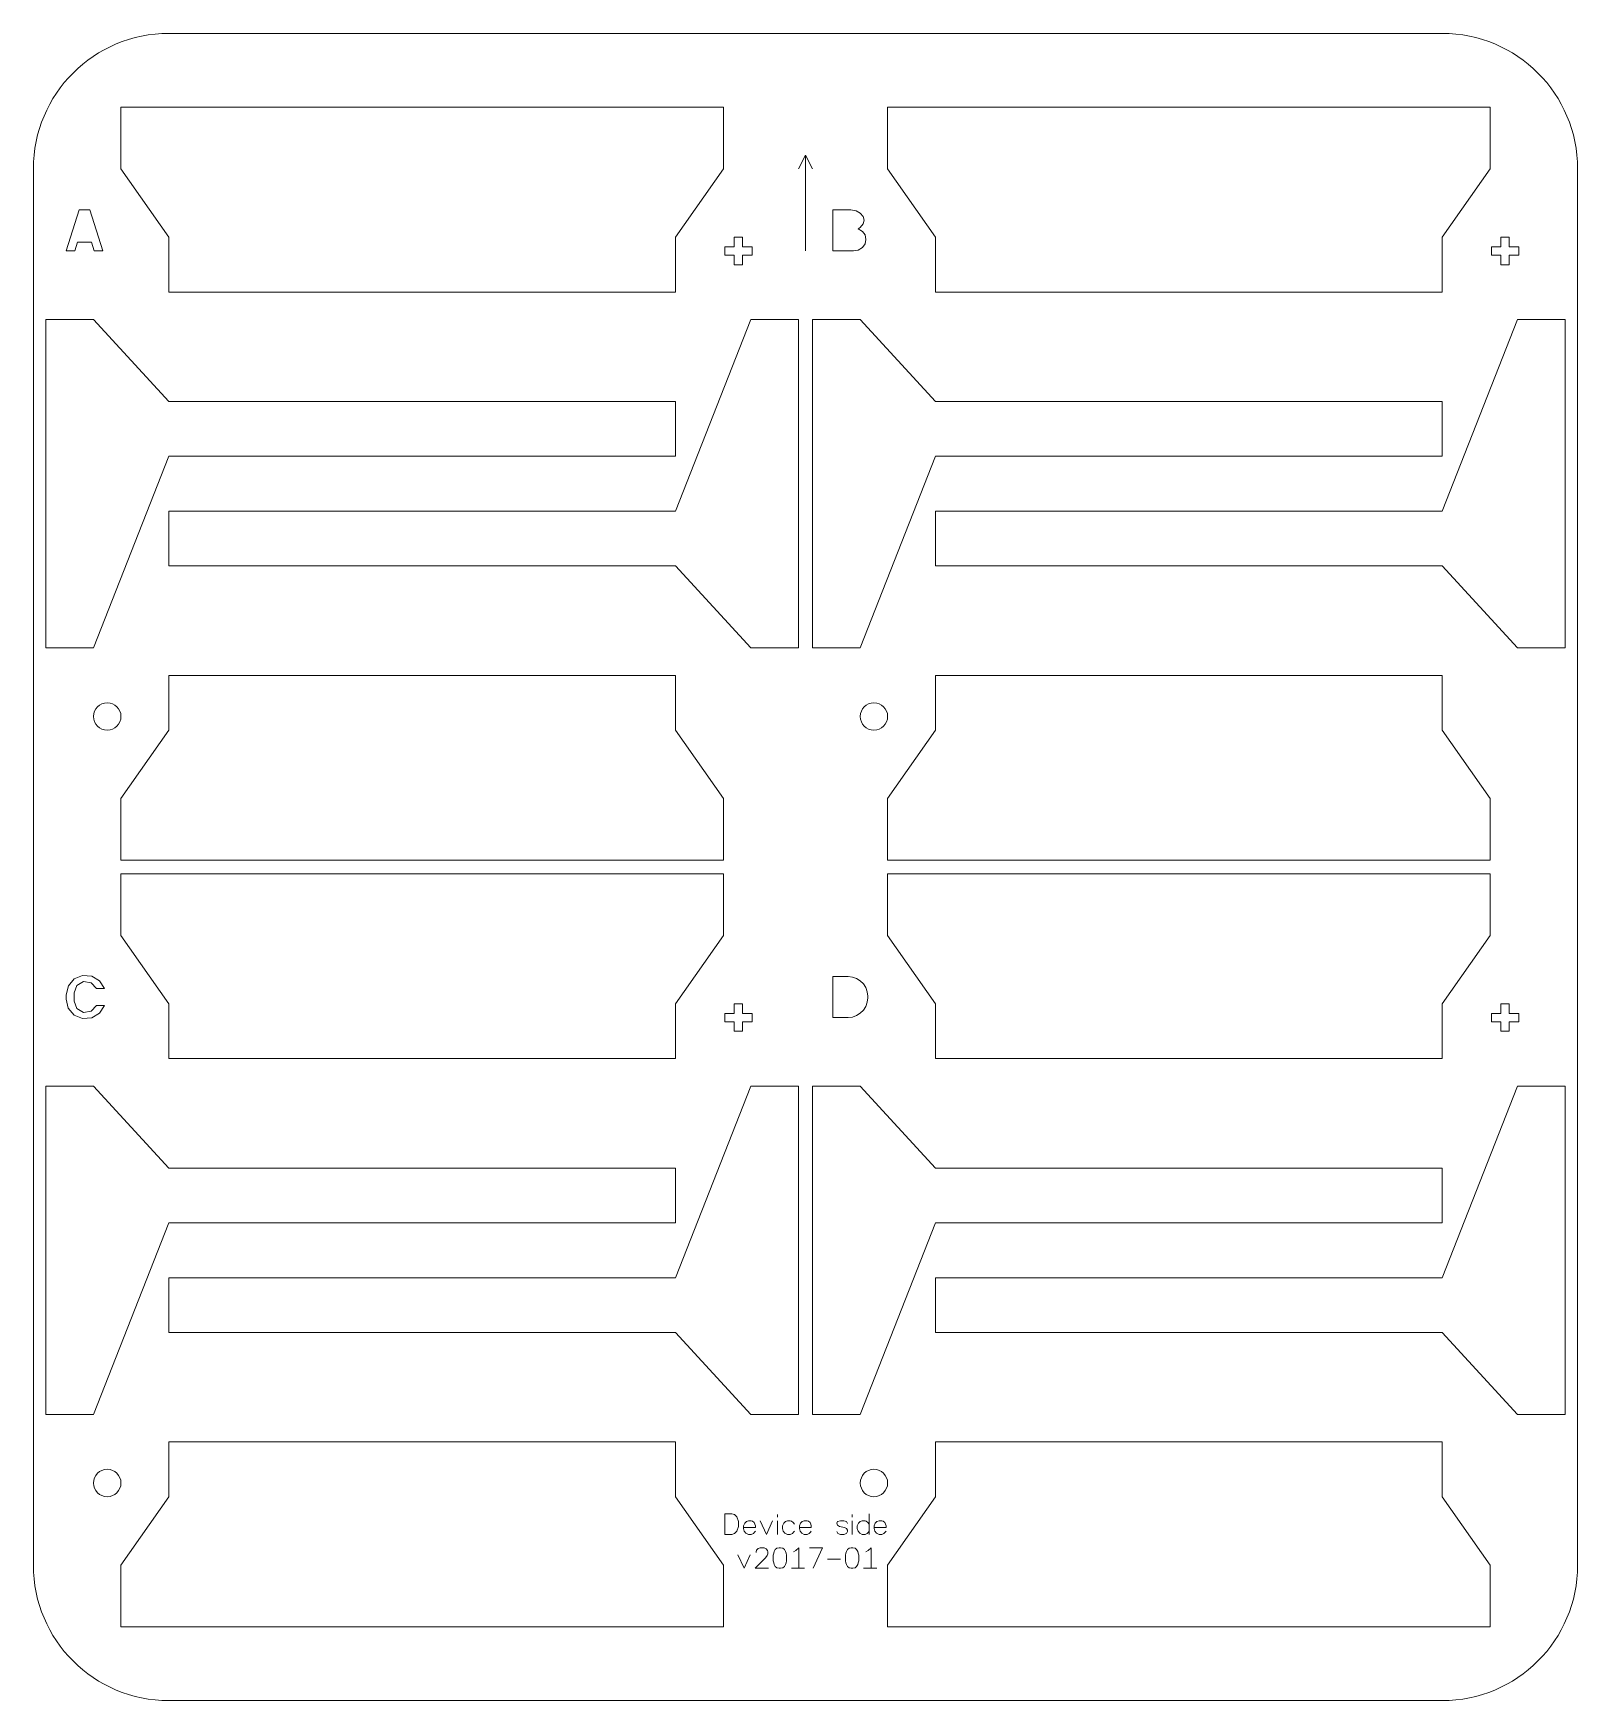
# Model space of a CAD drawing. Extents: x -28.2 to 28.2, y -30.5 to 30.4.
import ezdxf

# ---------------------------------------------------------------- set-up
doc = ezdxf.new("R2010")
doc.units = 0
doc.header["$MEASUREMENT"] = 0
doc.layers.add('cut', color=255, linetype='Continuous', lineweight=0)
doc.layers.add('engrave', color=5, linetype='Continuous', lineweight=5)

msp = doc.modelspace()

# ---------------------------------------------------------------- linework, layer by layer
at = {"layer": 'cut', "linetype": 'Continuous'}
for p, q in [((-23.25, 30.45), (23.25, 30.45)), ((-25, 25.5), (-25, 27.75)), ((-25, 27.75), (-3, 27.75)), ((-3, 27.75), (-3, 25.5)), ((3, 25.5), (3, 27.75)), ((3, 27.75), (25, 27.75)), ((25, 27.75), (25, 25.5)), ((-28.2, -25.5), (-28.2, 25.5)), ((-25, 25.5), (-23.25, 23)), ((-4.75, 23), (-3, 25.5)), ((3, 25.5), (4.75, 23)), ((23.25, 23), (25, 25.5)), ((28.2, 25.5), (28.2, -25.5)), ((-26.527, 24), (-27, 22.5)), ((-26.527, 24), (-26.136, 24)), ((-26.136, 24), (-25.663, 22.5)), ((-26.592, 22.826), (-26.69, 22.5)), ((-26.592, 22.826), (-26.071, 22.826)), ((-26.071, 22.826), (-25.973, 22.5)), ((-23.25, 21), (-23.25, 23)), ((-4.75, 23), (-4.75, 21)), ((4.75, 21), (4.75, 23)), ((23.25, 23), (23.25, 21)), ((-27, 22.5), (-26.69, 22.5)), ((-25.663, 22.5), (-25.973, 22.5)), ((-4.75, 21), (-23.25, 21)), ((23.25, 21), (4.75, 21)), ((-27.75, 8), (-27.75, 20)), ((-27.75, 20), (-26, 20)), ((-26, 20), (-23.25, 17)), ((-4.75, 13), (-2, 20)), ((-2, 20), (-0.25, 20)), ((-0.25, 20), (-0.25, 8)), ((0.25, 20), (2, 20)), ((0.25, 8), (0.25, 20)), ((2, 20), (4.75, 17)), ((23.25, 13), (26, 20)), ((26, 20), (27.75, 20)), ((27.75, 20), (27.75, 8)), ((-23.25, 17), (-4.75, 17)), ((-4.75, 17), (-4.75, 15)), ((4.75, 17), (23.25, 17)), ((23.25, 17), (23.25, 15)), ((-23.25, 15), (-26, 8)), ((-23.25, 15), (-4.75, 15)), ((4.75, 15), (2, 8)), ((4.75, 15), (23.25, 15)), ((-23.25, 11), (-23.25, 13)), ((-23.25, 13), (-4.75, 13)), ((4.75, 11), (4.75, 13)), ((4.75, 13), (23.25, 13)), ((-4.75, 11), (-23.25, 11)), ((-4.75, 11), (-2, 8)), ((23.25, 11), (4.75, 11)), ((23.25, 11), (26, 8)), ((-26, 8), (-27.75, 8)), ((-0.25, 8), (-2, 8)), ((0.25, 8), (2, 8)), ((27.75, 8), (26, 8)), ((-23.25, 5), (-23.25, 7)), ((-23.25, 7), (-4.75, 7)), ((-4.75, 7), (-4.75, 5)), ((4.75, 5), (4.75, 7)), ((4.75, 7), (23.25, 7)), ((23.25, 7), (23.25, 5)), ((-25, 2.5), (-23.25, 5)), ((-4.75, 5), (-3, 2.5)), ((3, 2.5), (4.75, 5)), ((23.25, 5), (25, 2.5)), ((-25, 0.25), (-25, 2.5)), ((-3, 2.5), (-3, 0.25)), ((3, 0.25), (3, 2.5)), ((25, 2.5), (25, 0.25)), ((-25, 0.25), (-3, 0.25)), ((3, 0.25), (25, 0.25)), ((-25, -2.5), (-25, -0.25)), ((-25, -0.25), (-3, -0.25)), ((-3, -0.25), (-3, -2.5)), ((3, -2.5), (3, -0.25)), ((3, -0.25), (25, -0.25)), ((25, -0.25), (25, -2.5)), ((-25, -2.5), (-23.25, -5)), ((-4.75, -5), (-3, -2.5)), ((3, -2.5), (4.75, -5)), ((23.25, -5), (25, -2.5)), ((-27, -4.668), (-27, -4.749)), ((-27, -4.831), (-27, -4.749)), ((-25.892, -4.44), (-25.598, -4.44)), ((-25.892, -5.059), (-25.598, -5.059)), ((-23.25, -7), (-23.25, -5)), ((-4.75, -5), (-4.75, -7)), ((4.75, -7), (4.75, -5)), ((23.25, -5), (23.25, -7)), ((-4.75, -7), (-23.25, -7)), ((23.25, -7), (4.75, -7)), ((-27.75, -8), (-26, -8)), ((-27.75, -20), (-27.75, -8)), ((-26, -8), (-23.25, -11)), ((-4.75, -15), (-2, -8)), ((-2, -8), (-0.25, -8)), ((-0.25, -8), (-0.25, -20)), ((0.25, -8), (2, -8)), ((0.25, -20), (0.25, -8)), ((2, -8), (4.75, -11)), ((23.25, -15), (26, -8)), ((26, -8), (27.75, -8)), ((27.75, -8), (27.75, -20)), ((-23.25, -11), (-4.75, -11)), ((-4.75, -11), (-4.75, -13)), ((4.75, -11), (23.25, -11)), ((23.25, -11), (23.25, -13)), ((-23.25, -13), (-26, -20)), ((-23.25, -13), (-4.75, -13)), ((4.75, -13), (2, -20)), ((4.75, -13), (23.25, -13)), ((-23.25, -17), (-23.25, -15)), ((-23.25, -15), (-4.75, -15)), ((4.75, -17), (4.75, -15)), ((4.75, -15), (23.25, -15)), ((-4.75, -17), (-23.25, -17)), ((-4.75, -17), (-2, -20)), ((23.25, -17), (4.75, -17)), ((23.25, -17), (26, -20)), ((-27.75, -20), (-26, -20)), ((-0.25, -20), (-2, -20)), ((0.25, -20), (2, -20)), ((27.75, -20), (26, -20)), ((-23.25, -23), (-23.25, -21)), ((-23.25, -21), (-4.75, -21)), ((-4.75, -21), (-4.75, -23)), ((4.75, -23), (4.75, -21)), ((4.75, -21), (23.25, -21)), ((23.25, -21), (23.25, -23)), ((-25, -25.5), (-23.25, -23)), ((-4.75, -23), (-3, -25.5)), ((3, -25.5), (4.75, -23)), ((23.25, -23), (25, -25.5)), ((-25, -27.75), (-25, -25.5)), ((-3, -25.5), (-3, -27.75)), ((3, -27.75), (3, -25.5)), ((25, -25.5), (25, -27.75)), ((-25, -27.75), (-3, -27.75)), ((3, -27.75), (25, -27.75)), ((23.25, -30.45), (-23.25, -30.45))]:
    msp.add_line(p, q, dxfattribs=at)
for points in [[(1.717, 22.5), (1, 22.5), (1, 24), (1.652, 24)], [(1.717, 22.5), (1.75, 22.5), (1.929, 22.533), (2.076, 22.63), (2.174, 22.761), (2.207, 22.924), (2.174, 23.087), (2.076, 23.217), (1.929, 23.315), (1.995, 23.364), (2.109, 23.495), (2.141, 23.625), (2.109, 23.755), (1.995, 23.886), (1.848, 23.967), (1.652, 24)], [(-25.603, -4.439), (-25.78, -4.157), (-26.066, -3.985), (-26.399, -3.961), (-26.706, -4.09), (-26.922, -4.344), (-27, -4.668)], [(-25.891, -4.44), (-26.083, -4.229), (-26.366, -4.187), (-26.611, -4.334), (-26.707, -4.602)], [(-27, -4.831), (-26.923, -5.156), (-26.707, -5.41), (-26.399, -5.539), (-26.066, -5.515), (-25.781, -5.343), (-25.603, -5.06)], [(-26.707, -4.896), (-26.611, -5.165), (-26.366, -5.312), (-26.084, -5.27), (-25.892, -5.059)]]:
    msp.add_lwpolyline(points, dxfattribs=at)
for points in [[(-2.6, 22), (-2.6, 22.35), (-2.95, 22.35), (-2.95, 22.65), (-2.6, 22.65), (-2.6, 23), (-2.3, 23), (-2.3, 22.65), (-1.95, 22.65), (-1.95, 22.35), (-2.3, 22.35), (-2.3, 22)], [(25.4, 22), (25.4, 22.35), (25.05, 22.35), (25.05, 22.65), (25.4, 22.65), (25.4, 23), (25.7, 23), (25.7, 22.65), (26.05, 22.65), (26.05, 22.35), (25.7, 22.35), (25.7, 22)], [(1, -5.5), (1, -4), (1.554, -4), (1.714, -4.018), (1.866, -4.071), (2.002, -4.157), (2.115, -4.27), (2.201, -4.406), (2.254, -4.558), (2.272, -4.717), (2.272, -4.783), (2.254, -4.942), (2.201, -5.094), (2.115, -5.23), (2.002, -5.343), (1.866, -5.429), (1.714, -5.482), (1.554, -5.5)], [(-2.6, -6), (-2.6, -5.65), (-2.95, -5.65), (-2.95, -5.35), (-2.6, -5.35), (-2.6, -5), (-2.3, -5), (-2.3, -5.35), (-1.95, -5.35), (-1.95, -5.65), (-2.3, -5.65), (-2.3, -6)], [(25.4, -6), (25.4, -5.65), (25.05, -5.65), (25.05, -5.35), (25.4, -5.35), (25.4, -5), (25.7, -5), (25.7, -5.35), (26.05, -5.35), (26.05, -5.65), (25.7, -5.65), (25.7, -6)]]:
    msp.add_lwpolyline(points, close=True, dxfattribs=at)
msp.add_polyline3d([(-26.707, -4.602, 0), (-26.707, -4.749, 0), (-26.707, -4.896, 0)], dxfattribs=at)
at = {"layer": 'cut'}
for centre in [(-25.5, 5.5), (2.5, 5.5), (-25.5, -22.5), (2.5, -22.5)]:
    msp.add_circle(centre, 0.5, dxfattribs=at)
at = {"layer": 'cut', "linetype": 'Continuous'}
for centre, start, end in [((-23.25, 25.5), 90, 180), ((23.25, 25.5), 0, 90), ((-23.25, -25.5), 180, 270), ((23.25, -25.5), 270, 0)]:
    msp.add_arc(centre, 4.95, start, end, dxfattribs=at)
at = {"layer": 'engrave', "linetype": 'Continuous', "lineweight": 5}
for p, q in [((0, 26), (-0.25, 25.5)), ((0, 22.5), (0, 26)), ((0, 26), (0.25, 25.5)), ((-1.02, -23.745), (-1.02, -23.655)), ((1.71, -23.745), (1.71, -23.655)), ((2.325, -24.375), (2.325, -23.625)), ((-1.02, -24.375), (-1.02, -23.88)), ((1.71, -24.375), (1.71, -23.88)), ((-0.247, -24.864), (-0.247, -25.614)), ((2.393, -24.864), (2.393, -25.614)), ((0.803, -25.284), (1.283, -25.284)), ((-0.517, -25.614), (-0.037, -25.614)), ((2.123, -25.614), (2.603, -25.614))]:
    msp.add_line(p, q, dxfattribs=at)
for points in [[(-2.94, -23.625), (-2.685, -23.625), (-2.595, -23.655), (-2.505, -23.73), (-2.445, -23.91), (-2.445, -24.09), (-2.505, -24.255), (-2.595, -24.345), (-2.685, -24.375), (-2.94, -24.375)], [(-0.937, -24.864), (-0.967, -24.864), (-1.042, -24.879), (-1.102, -24.924), (-1.147, -24.999), (-1.162, -25.059), (-1.177, -25.134), (-1.177, -25.239), (-1.177, -25.344), (-1.162, -25.419), (-1.147, -25.479), (-1.102, -25.554), (-1.042, -25.599), (-0.967, -25.614), (-0.937, -25.614), (-0.907, -25.614), (-0.832, -25.599), (-0.772, -25.554), (-0.727, -25.479), (-0.712, -25.419), (-0.697, -25.344), (-0.697, -25.239), (-0.697, -25.134), (-0.712, -25.059), (-0.727, -24.999), (-0.772, -24.924), (-0.832, -24.879), (-0.907, -24.864)], [(1.703, -24.864), (1.673, -24.864), (1.598, -24.879), (1.538, -24.924), (1.493, -24.999), (1.478, -25.059), (1.463, -25.134), (1.463, -25.239), (1.463, -25.344), (1.478, -25.419), (1.493, -25.479), (1.538, -25.554), (1.598, -25.599), (1.673, -25.614), (1.703, -25.614), (1.733, -25.614), (1.808, -25.599), (1.868, -25.554), (1.913, -25.479), (1.928, -25.419), (1.943, -25.344), (1.943, -25.239), (1.943, -25.134), (1.928, -25.059), (1.913, -24.999), (1.868, -24.924), (1.808, -24.879), (1.733, -24.864)]]:
    msp.add_lwpolyline(points, close=True, dxfattribs=at)
for points in [[(-1.875, -23.94), (-1.935, -23.895), (-1.98, -23.88), (-2.085, -23.88), (-2.16, -23.91), (-2.22, -23.97), (-2.265, -24.06), (-2.265, -24.165), (-2.235, -24.255), (-2.175, -24.33), (-2.085, -24.375), (-1.98, -24.375), (-1.905, -24.345), (-1.86, -24.3), (-1.83, -24.255)], [(-2.265, -24.12), (-1.83, -24.12), (-1.83, -24.06), (-1.845, -24), (-1.875, -23.94)], [(-1.65, -23.88), (-1.425, -24.375), (-1.2, -23.88)], [(-0.405, -24), (-0.45, -23.94), (-0.51, -23.895), (-0.555, -23.88), (-0.66, -23.88), (-0.735, -23.91), (-0.795, -23.97), (-0.84, -24.06), (-0.84, -24.165), (-0.81, -24.255), (-0.75, -24.33), (-0.66, -24.375), (-0.555, -24.375), (-0.48, -24.345), (-0.435, -24.3), (-0.405, -24.255)], [(0.165, -23.94), (0.105, -23.895), (0.06, -23.88), (-0.045, -23.88), (-0.12, -23.91), (-0.18, -23.97), (-0.225, -24.06), (-0.225, -24.165), (-0.195, -24.255), (-0.135, -24.33), (-0.045, -24.375), (0.06, -24.375), (0.135, -24.345), (0.18, -24.3), (0.21, -24.255)], [(-0.225, -24.12), (0.21, -24.12), (0.21, -24.06), (0.195, -24), (0.165, -23.94)], [(1.53, -23.985), (1.5, -23.91), (1.395, -23.88), (1.275, -23.88), (1.17, -23.91), (1.14, -23.97), (1.17, -24.045), (1.245, -24.09), (1.425, -24.12), (1.5, -24.165), (1.53, -24.225), (1.53, -24.27), (1.5, -24.345), (1.395, -24.375), (1.275, -24.375), (1.185, -24.345), (1.14, -24.27)], [(2.325, -24), (2.28, -23.94), (2.22, -23.895), (2.175, -23.88), (2.07, -23.88), (1.995, -23.91), (1.935, -23.97), (1.89, -24.06), (1.89, -24.165), (1.92, -24.255), (1.98, -24.33), (2.07, -24.375), (2.175, -24.375), (2.25, -24.345), (2.295, -24.3), (2.325, -24.255)], [(2.895, -23.94), (2.835, -23.895), (2.79, -23.88), (2.685, -23.88), (2.61, -23.91), (2.55, -23.97), (2.505, -24.06), (2.505, -24.165), (2.535, -24.255), (2.595, -24.33), (2.685, -24.375), (2.79, -24.375), (2.865, -24.345), (2.91, -24.3), (2.94, -24.255)], [(2.505, -24.12), (2.94, -24.12), (2.94, -24.06), (2.925, -24), (2.895, -23.94)], [(-1.807, -25.044), (-1.807, -25.014), (-1.792, -24.954), (-1.732, -24.894), (-1.657, -24.864), (-1.507, -24.864), (-1.432, -24.909), (-1.387, -24.969), (-1.372, -25.014), (-1.372, -25.089), (-1.402, -25.149), (-1.462, -25.239), (-1.837, -25.614), (-1.357, -25.614)], [(-0.247, -24.864), (-0.352, -24.969), (-0.442, -25.014)], [(0.143, -24.864), (0.623, -24.864), (0.278, -25.614)], [(2.393, -24.864), (2.288, -24.969), (2.198, -25.014)], [(-2.467, -25.119), (-2.242, -25.614), (-2.017, -25.119)]]:
    msp.add_lwpolyline(points, dxfattribs=at)

doc.saveas('drawing.dxf')
